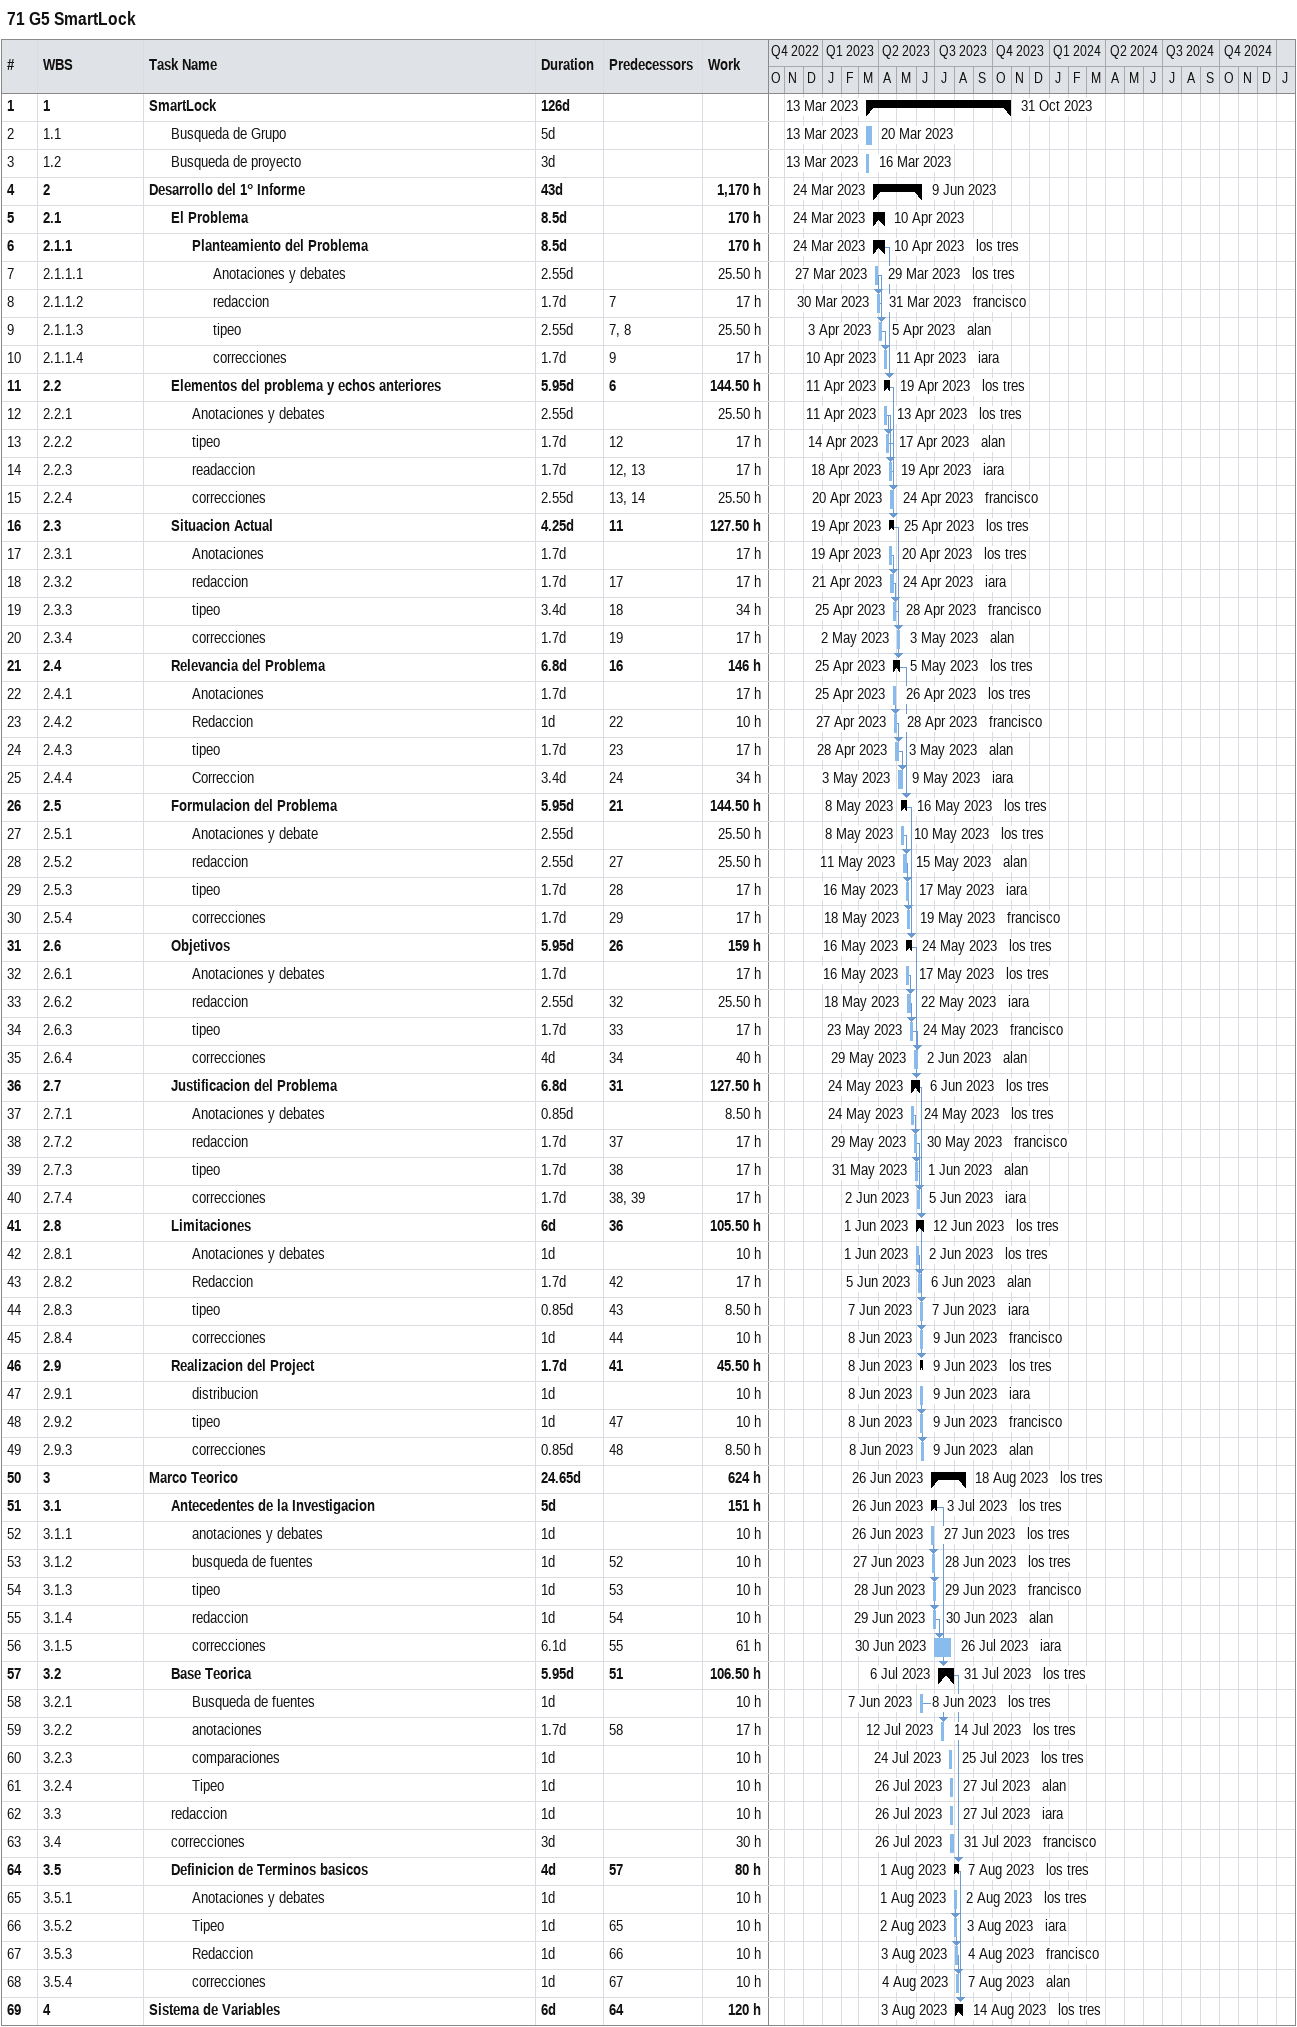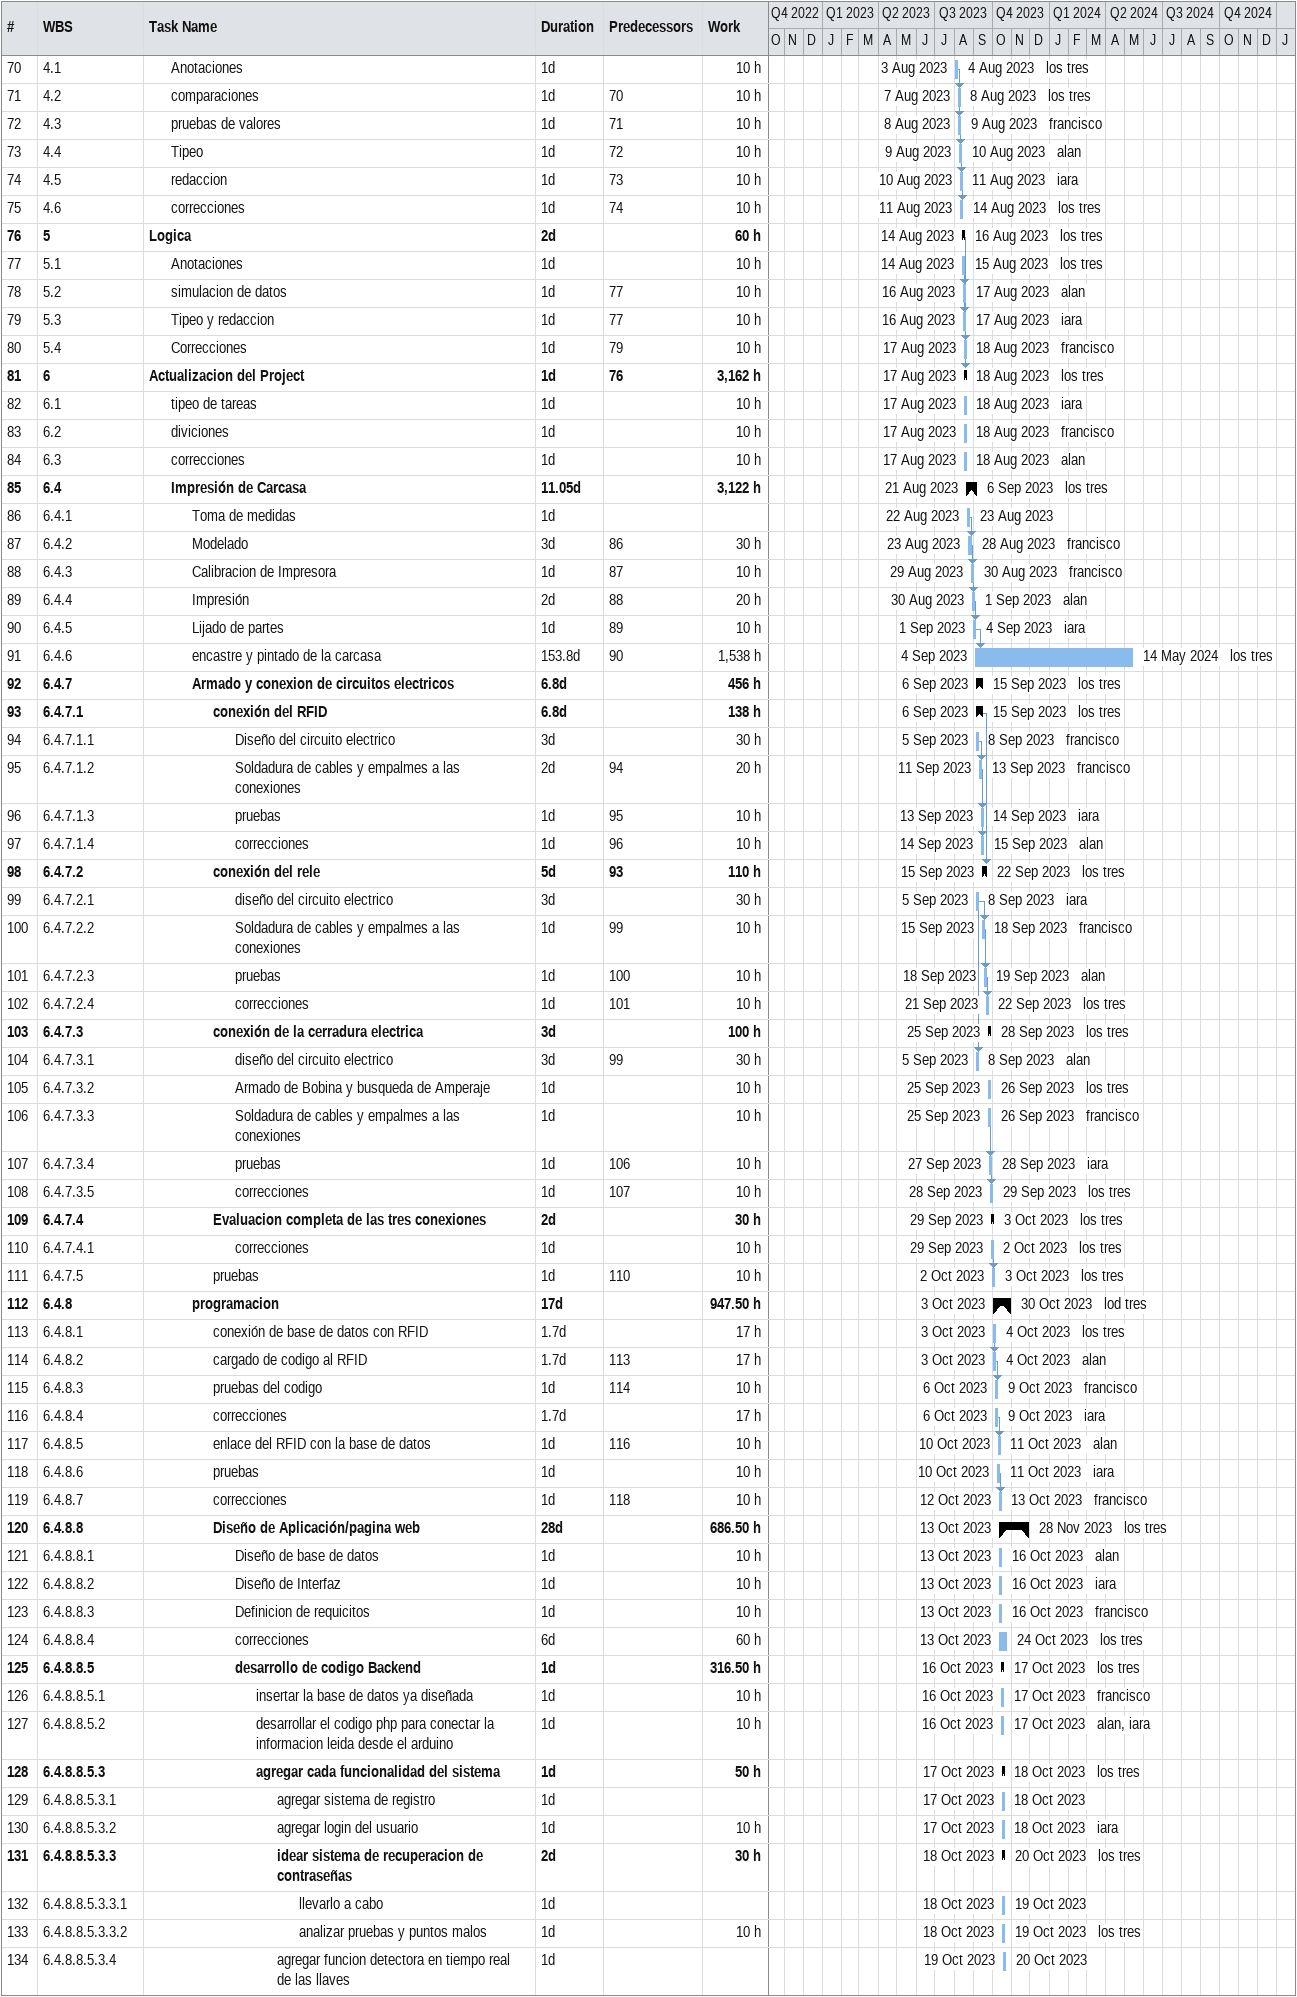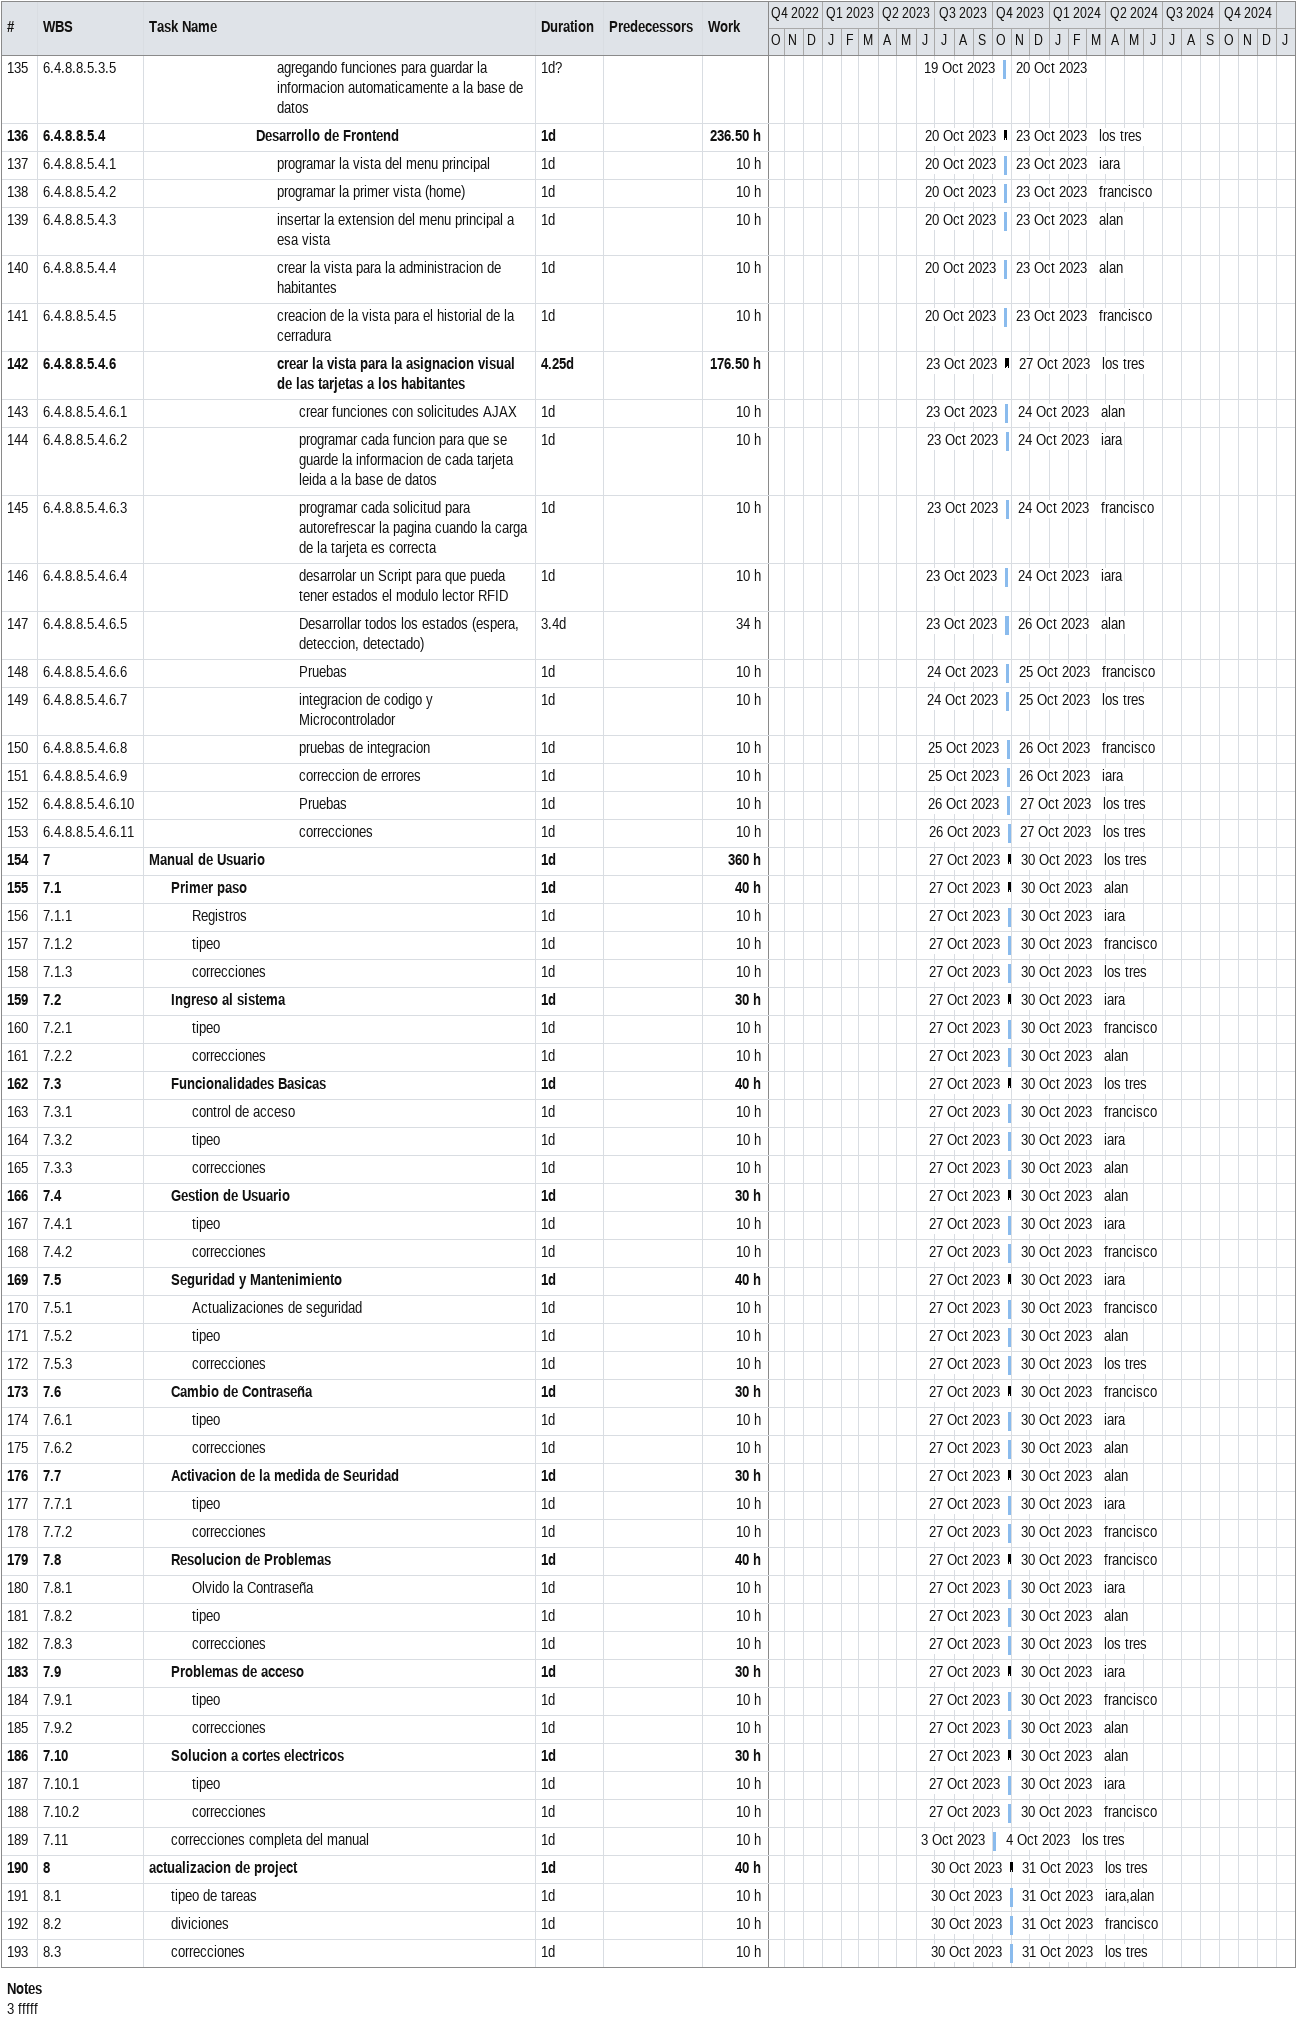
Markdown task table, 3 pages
71 G5 SmartLock

| ID | WBS | Task | Duration | Start | Finish | Predecessors | Resources | Work (h) |
|---|---|---|---|---|---|---|---|---|
| 1 | 1 | **SmartLock** | 126d | 2023-03-13 | 2023-10-31 |  |  |  |
| 2 | 1.1 | Busqueda de Grupo | 5d | 2023-03-13 | 2023-03-20 |  |  |  |
| 3 | 1.2 | Busqueda de proyecto | 3d | 2023-03-13 | 2023-03-16 |  |  |  |
| 4 | 2 | **Desarrollo del 1° Informe** | 43d | 2023-03-24 | 2023-06-09 |  |  | 1170 |
| 5 | 2.1 | **El Problema** | 8.5d | 2023-03-24 | 2023-04-10 |  |  | 170 |
| 6 | 2.1.1 | **Planteamiento del Problema** | 8.5d | 2023-03-24 | 2023-04-10 |  | los tres | 170 |
| 7 | 2.1.1.1 | Anotaciones y debates | 2.55d | 2023-03-27 | 2023-03-29 |  | los tres | 25.50 |
| 8 | 2.1.1.2 | redaccion | 1.7d | 2023-03-30 | 2023-03-31 | 7 | francisco | 17 |
| 9 | 2.1.1.3 | tipeo | 2.55d | 2023-04-03 | 2023-04-05 | 7, 8 | alan | 25.50 |
| 10 | 2.1.1.4 | correcciones | 1.7d | 2023-04-10 | 2023-04-11 | 9 | iara | 17 |
| 11 | 2.2 | **Elementos del problema y echos anteriores** | 5.95d | 2023-04-11 | 2023-04-19 | 6 | los tres | 144.50 |
| 12 | 2.2.1 | Anotaciones y debates | 2.55d | 2023-04-11 | 2023-04-13 |  | los tres | 25.50 |
| 13 | 2.2.2 | tipeo | 1.7d | 2023-04-14 | 2023-04-17 | 12 | alan | 17 |
| 14 | 2.2.3 | readaccion | 1.7d | 2023-04-18 | 2023-04-19 | 12, 13 | iara | 17 |
| 15 | 2.2.4 | correcciones | 2.55d | 2023-04-20 | 2023-04-24 | 13, 14 | francisco | 25.50 |
| 16 | 2.3 | **Situacion Actual** | 4.25d | 2023-04-19 | 2023-04-25 | 11 | los tres | 127.50 |
| 17 | 2.3.1 | Anotaciones | 1.7d | 2023-04-19 | 2023-04-20 |  | los tres | 17 |
| 18 | 2.3.2 | redaccion | 1.7d | 2023-04-21 | 2023-04-24 | 17 | iara | 17 |
| 19 | 2.3.3 | tipeo | 3.4d | 2023-04-25 | 2023-04-28 | 18 | francisco | 34 |
| 20 | 2.3.4 | correcciones | 1.7d | 2023-05-02 | 2023-05-03 | 19 | alan | 17 |
| 21 | 2.4 | **Relevancia del Problema** | 6.8d | 2023-04-25 | 2023-05-05 | 16 | los tres | 146 |
| 22 | 2.4.1 | Anotaciones | 1.7d | 2023-04-25 | 2023-04-26 |  | los tres | 17 |
| 23 | 2.4.2 | Redaccion | 1d | 2023-04-27 | 2023-04-28 | 22 | francisco | 10 |
| 24 | 2.4.3 | tipeo | 1.7d | 2023-04-28 | 2023-05-03 | 23 | alan | 17 |
| 25 | 2.4.4 | Correccion | 3.4d | 2023-05-03 | 2023-05-09 | 24 | iara | 34 |
| 26 | 2.5 | **Formulacion del Problema** | 5.95d | 2023-05-08 | 2023-05-16 | 21 | los tres | 144.50 |
| 27 | 2.5.1 | Anotaciones y debate | 2.55d | 2023-05-08 | 2023-05-10 |  | los tres | 25.50 |
| 28 | 2.5.2 | redaccion | 2.55d | 2023-05-11 | 2023-05-15 | 27 | alan | 25.50 |
| 29 | 2.5.3 | tipeo | 1.7d | 2023-05-16 | 2023-05-17 | 28 | iara | 17 |
| 30 | 2.5.4 | correcciones | 1.7d | 2023-05-18 | 2023-05-19 | 29 | francisco | 17 |
| 31 | 2.6 | **Objetivos** | 5.95d | 2023-05-16 | 2023-05-24 | 26 | los tres | 159 |
| 32 | 2.6.1 | Anotaciones y debates | 1.7d | 2023-05-16 | 2023-05-17 |  | los tres | 17 |
| 33 | 2.6.2 | redaccion | 2.55d | 2023-05-18 | 2023-05-22 | 32 | iara | 25.50 |
| 34 | 2.6.3 | tipeo | 1.7d | 2023-05-23 | 2023-05-24 | 33 | francisco | 17 |
| 35 | 2.6.4 | correcciones | 4d | 2023-05-29 | 2023-06-02 | 34 | alan | 40 |
| 36 | 2.7 | **Justificacion del Problema** | 6.8d | 2023-05-24 | 2023-06-06 | 31 | los tres | 127.50 |
| 37 | 2.7.1 | Anotaciones y debates | 0.85d | 2023-05-24 | 2023-05-24 |  | los tres | 8.50 |
| 38 | 2.7.2 | redaccion | 1.7d | 2023-05-29 | 2023-05-30 | 37 | francisco | 17 |
| 39 | 2.7.3 | tipeo | 1.7d | 2023-05-31 | 2023-06-01 | 38 | alan | 17 |
| 40 | 2.7.4 | correcciones | 1.7d | 2023-06-02 | 2023-06-05 | 38, 39 | iara | 17 |
| 41 | 2.8 | **Limitaciones** | 6d | 2023-06-01 | 2023-06-12 | 36 | los tres | 105.50 |
| 42 | 2.8.1 | Anotaciones y debates | 1d | 2023-06-01 | 2023-06-02 |  | los tres | 10 |
| 43 | 2.8.2 | Redaccion | 1.7d | 2023-06-05 | 2023-06-06 | 42 | alan | 17 |
| 44 | 2.8.3 | tipeo | 0.85d | 2023-06-07 | 2023-06-07 | 43 | iara | 8.50 |
| 45 | 2.8.4 | correcciones | 1d | 2023-06-08 | 2023-06-09 | 44 | francisco | 10 |
| 46 | 2.9 | **Realizacion del Project** | 1.7d | 2023-06-08 | 2023-06-09 | 41 | los tres | 45.50 |
| 47 | 2.9.1 | distribucion | 1d | 2023-06-08 | 2023-06-09 |  | iara | 10 |
| 48 | 2.9.2 | tipeo | 1d | 2023-06-08 | 2023-06-09 | 47 | francisco | 10 |
| 49 | 2.9.3 | correcciones | 0.85d | 2023-06-08 | 2023-06-09 | 48 | alan | 8.50 |
| 50 | 3 | **Marco Teorico** | 24.65d | 2023-06-26 | 2023-08-18 |  | los tres | 624 |
| 51 | 3.1 | **Antecedentes de la Investigacion** | 5d | 2023-06-26 | 2023-07-03 |  | los tres | 151 |
| 52 | 3.1.1 | anotaciones y debates | 1d | 2023-06-26 | 2023-06-27 |  | los tres | 10 |
| 53 | 3.1.2 | busqueda de fuentes | 1d | 2023-06-27 | 2023-06-28 | 52 | los tres | 10 |
| 54 | 3.1.3 | tipeo | 1d | 2023-06-28 | 2023-06-29 | 53 | francisco | 10 |
| 55 | 3.1.4 | redaccion | 1d | 2023-06-29 | 2023-06-30 | 54 | alan | 10 |
| 56 | 3.1.5 | correcciones | 6.1d | 2023-06-30 | 2023-07-26 | 55 | iara | 61 |
| 57 | 3.2 | **Base Teorica** | 5.95d | 2023-07-06 | 2023-07-31 | 51 | los tres | 106.50 |
| 58 | 3.2.1 | Busqueda de fuentes | 1d | 2023-06-07 | 2023-06-08 |  | los tres | 10 |
| 59 | 3.2.2 | anotaciones | 1.7d | 2023-07-12 | 2023-07-14 | 58 | los tres | 17 |
| 60 | 3.2.3 | comparaciones | 1d | 2023-07-24 | 2023-07-25 |  | los tres | 10 |
| 61 | 3.2.4 | Tipeo | 1d | 2023-07-26 | 2023-07-27 |  | alan | 10 |
| 62 | 3.3 | redaccion | 1d | 2023-07-26 | 2023-07-27 |  | iara | 10 |
| 63 | 3.4 | correcciones | 3d | 2023-07-26 | 2023-07-31 |  | francisco | 30 |
| 64 | 3.5 | **Definicion de Terminos basicos** | 4d | 2023-08-01 | 2023-08-07 | 57 | los tres | 80 |
| 65 | 3.5.1 | Anotaciones y debates | 1d | 2023-08-01 | 2023-08-02 |  | los tres | 10 |
| 66 | 3.5.2 | Tipeo | 1d | 2023-08-02 | 2023-08-03 | 65 | iara | 10 |
| 67 | 3.5.3 | Redaccion | 1d | 2023-08-03 | 2023-08-04 | 66 | francisco | 10 |
| 68 | 3.5.4 | correcciones | 1d | 2023-08-04 | 2023-08-07 | 67 | alan | 10 |
| 69 | 4 | **Sistema de Variables** | 6d | 2023-08-03 | 2023-08-14 | 64 | los tres | 120 |
| 70 | 4.1 | Anotaciones | 1d | 2023-08-03 | 2023-08-04 |  | los tres | 10 |
| 71 | 4.2 | comparaciones | 1d | 2023-08-07 | 2023-08-08 | 70 | los tres | 10 |
| 72 | 4.3 | pruebas de valores | 1d | 2023-08-08 | 2023-08-09 | 71 | francisco | 10 |
| 73 | 4.4 | Tipeo | 1d | 2023-08-09 | 2023-08-10 | 72 | alan | 10 |
| 74 | 4.5 | redaccion | 1d | 2023-08-10 | 2023-08-11 | 73 | iara | 10 |
| 75 | 4.6 | correcciones | 1d | 2023-08-11 | 2023-08-14 | 74 | los tres | 10 |
| 76 | 5 | **Logica** | 2d | 2023-08-14 | 2023-08-16 |  | los tres | 60 |
| 77 | 5.1 | Anotaciones | 1d | 2023-08-14 | 2023-08-15 |  | los tres | 10 |
| 78 | 5.2 | simulacion de datos | 1d | 2023-08-16 | 2023-08-17 | 77 | alan | 10 |
| 79 | 5.3 | Tipeo y redaccion | 1d | 2023-08-16 | 2023-08-17 | 77 | iara | 10 |
| 80 | 5.4 | Correcciones | 1d | 2023-08-17 | 2023-08-18 | 79 | francisco | 10 |
| 81 | 6 | **Actualizacion del Project** | 1d | 2023-08-17 | 2023-08-18 | 76 | los tres | 3162 |
| 82 | 6.1 | tipeo de tareas | 1d | 2023-08-17 | 2023-08-18 |  | iara | 10 |
| 83 | 6.2 | diviciones | 1d | 2023-08-17 | 2023-08-18 |  | francisco | 10 |
| 84 | 6.3 | correcciones | 1d | 2023-08-17 | 2023-08-18 |  | alan | 10 |
| 85 | 6.4 | **Impresión de Carcasa** | 11.05d | 2023-08-21 | 2023-09-06 |  | los tres | 3122 |
| 86 | 6.4.1 | Toma de medidas | 1d | 2023-08-22 | 2023-08-23 |  |  |  |
| 87 | 6.4.2 | Modelado | 3d | 2023-08-23 | 2023-08-28 | 86 | francisco | 30 |
| 88 | 6.4.3 | Calibracion de Impresora | 1d | 2023-08-29 | 2023-08-30 | 87 | francisco | 10 |
| 89 | 6.4.4 | Impresión | 2d | 2023-08-30 | 2023-09-01 | 88 | alan | 20 |
| 90 | 6.4.5 | Lijado de partes | 1d | 2023-09-01 | 2023-09-04 | 89 | iara | 10 |
| 91 | 6.4.6 | encastre y pintado de la carcasa | 153.8d | 2023-09-04 | 2024-05-14 | 90 | los tres | 1538 |
| 92 | 6.4.7 | **Armado y conexion de circuitos electricos** | 6.8d | 2023-09-06 | 2023-09-15 |  | los tres | 456 |
| 93 | 6.4.7.1 | **conexión del RFID** | 6.8d | 2023-09-06 | 2023-09-15 |  | los tres | 138 |
| 94 | 6.4.7.1.1 | Diseño del circuito electrico | 3d | 2023-09-05 | 2023-09-08 |  | francisco | 30 |
| 95 | 6.4.7.1.2 | Soldadura de cables y empalmes a las conexiones | 2d | 2023-09-11 | 2023-09-13 | 94 | francisco | 20 |
| 96 | 6.4.7.1.3 | pruebas | 1d | 2023-09-13 | 2023-09-14 | 95 | iara | 10 |
| 97 | 6.4.7.1.4 | correcciones | 1d | 2023-09-14 | 2023-09-15 | 96 | alan | 10 |
| 98 | 6.4.7.2 | **conexión del rele** | 5d | 2023-09-15 | 2023-09-22 | 93 | los tres | 110 |
| 99 | 6.4.7.2.1 | diseño del circuito electrico | 3d | 2023-09-05 | 2023-09-08 |  | iara | 30 |
| 100 | 6.4.7.2.2 | Soldadura de cables y empalmes a las conexiones | 1d | 2023-09-15 | 2023-09-18 | 99 | francisco | 10 |
| 101 | 6.4.7.2.3 | pruebas | 1d | 2023-09-18 | 2023-09-19 | 100 | alan | 10 |
| 102 | 6.4.7.2.4 | correcciones | 1d | 2023-09-21 | 2023-09-22 | 101 | los tres | 10 |
| 103 | 6.4.7.3 | **conexión de la cerradura electrica** | 3d | 2023-09-25 | 2023-09-28 |  | los tres | 100 |
| 104 | 6.4.7.3.1 | diseño del circuito electrico | 3d | 2023-09-05 | 2023-09-08 | 99 | alan | 30 |
| 105 | 6.4.7.3.2 | Armado de Bobina y busqueda de Amperaje | 1d | 2023-09-25 | 2023-09-26 |  | los tres | 10 |
| 106 | 6.4.7.3.3 | Soldadura de cables y empalmes a las conexiones | 1d | 2023-09-25 | 2023-09-26 |  | francisco | 10 |
| 107 | 6.4.7.3.4 | pruebas | 1d | 2023-09-27 | 2023-09-28 | 106 | iara | 10 |
| 108 | 6.4.7.3.5 | correcciones | 1d | 2023-09-28 | 2023-09-29 | 107 | los tres | 10 |
| 109 | 6.4.7.4 | **Evaluacion completa de las tres conexiones** | 2d | 2023-09-29 | 2023-10-03 |  | los tres | 30 |
| 110 | 6.4.7.4.1 | correcciones | 1d | 2023-09-29 | 2023-10-02 |  | los tres | 10 |
| 111 | 6.4.7.5 | pruebas | 1d | 2023-10-02 | 2023-10-03 | 110 | los tres | 10 |
| 112 | 6.4.8 | **programacion** | 17d | 2023-10-03 | 2023-10-30 |  | lod tres | 947.50 |
| 113 | 6.4.8.1 | conexión de base de datos con RFID | 1.7d | 2023-10-03 | 2023-10-04 |  | los tres | 17 |
| 114 | 6.4.8.2 | cargado de codigo al RFID | 1.7d | 2023-10-03 | 2023-10-04 | 113 | alan | 17 |
| 115 | 6.4.8.3 | pruebas del codigo | 1d | 2023-10-06 | 2023-10-09 | 114 | francisco | 10 |
| 116 | 6.4.8.4 | correcciones | 1.7d | 2023-10-06 | 2023-10-09 |  | iara | 17 |
| 117 | 6.4.8.5 | enlace del RFID con la base de datos | 1d | 2023-10-10 | 2023-10-11 | 116 | alan | 10 |
| 118 | 6.4.8.6 | pruebas | 1d | 2023-10-10 | 2023-10-11 |  | iara | 10 |
| 119 | 6.4.8.7 | correcciones | 1d | 2023-10-12 | 2023-10-13 | 118 | francisco | 10 |
| 120 | 6.4.8.8 | **Diseño de Aplicación/pagina web** | 28d | 2023-10-13 | 2023-11-28 |  | los tres | 686.50 |
| 121 | 6.4.8.8.1 | Diseño de base de datos | 1d | 2023-10-13 | 2023-10-16 |  | alan | 10 |
| 122 | 6.4.8.8.2 | Diseño de Interfaz | 1d | 2023-10-13 | 2023-10-16 |  | iara | 10 |
| 123 | 6.4.8.8.3 | Definicion de requicitos | 1d | 2023-10-13 | 2023-10-16 |  | francisco | 10 |
| 124 | 6.4.8.8.4 | correcciones | 6d | 2023-10-13 | 2023-10-24 |  | los tres | 60 |
| 125 | 6.4.8.8.5 | **desarrollo de codigo Backend** | 1d | 2023-10-16 | 2023-10-17 |  | los tres | 316.50 |
| 126 | 6.4.8.8.5.1 | insertar la base de datos ya diseñada | 1d | 2023-10-16 | 2023-10-17 |  | francisco | 10 |
| 127 | 6.4.8.8.5.2 | desarrollar el codigo php para conectar la informacion leida desde el arduino | 1d | 2023-10-16 | 2023-10-17 |  | alan, iara | 10 |
| 128 | 6.4.8.8.5.3 | **agregar cada funcionalidad del sistema** | 1d | 2023-10-17 | 2023-10-18 |  | los tres | 50 |
| 129 | 6.4.8.8.5.3.1 | agregar sistema de registro | 1d | 2023-10-17 | 2023-10-18 |  |  |  |
| 130 | 6.4.8.8.5.3.2 | agregar login del usuario | 1d | 2023-10-17 | 2023-10-18 |  | iara | 10 |
| 131 | 6.4.8.8.5.3.3 | **idear sistema de recuperacion de contraseñas** | 2d | 2023-10-18 | 2023-10-20 |  | los tres | 30 |
| 132 | 6.4.8.8.5.3.3.1 | llevarlo a cabo | 1d | 2023-10-18 | 2023-10-19 |  |  |  |
| 133 | 6.4.8.8.5.3.3.2 | analizar pruebas y puntos malos | 1d | 2023-10-18 | 2023-10-19 |  | los tres | 10 |
| 134 | 6.4.8.8.5.3.4 | agregar funcion detectora en tiempo real de las llaves | 1d | 2023-10-19 | 2023-10-20 |  |  |  |
| 135 | 6.4.8.8.5.3.5 | agregando funciones para guardar la informacion automaticamente a la base de datos | 1d? | 2023-10-19 | 2023-10-20 |  |  |  |
| 136 | 6.4.8.8.5.4 | **Desarrollo de Frontend** | 1d | 2023-10-20 | 2023-10-23 |  | los tres | 236.50 |
| 137 | 6.4.8.8.5.4.1 | programar la vista del menu principal | 1d | 2023-10-20 | 2023-10-23 |  | iara | 10 |
| 138 | 6.4.8.8.5.4.2 | programar la primer vista (home) | 1d | 2023-10-20 | 2023-10-23 |  | francisco | 10 |
| 139 | 6.4.8.8.5.4.3 | insertar la extension del menu principal a esa vista | 1d | 2023-10-20 | 2023-10-23 |  | alan | 10 |
| 140 | 6.4.8.8.5.4.4 | crear la vista para la administracion de habitantes | 1d | 2023-10-20 | 2023-10-23 |  | alan | 10 |
| 141 | 6.4.8.8.5.4.5 | creacion de la vista para el historial de la cerradura | 1d | 2023-10-20 | 2023-10-23 |  | francisco | 10 |
| 142 | 6.4.8.8.5.4.6 | **crear la vista para la asignacion visual de las tarjetas a los habitantes** | 4.25d | 2023-10-23 | 2023-10-27 |  | los tres | 176.50 |
| 143 | 6.4.8.8.5.4.6.1 | crear funciones con solicitudes AJAX | 1d | 2023-10-23 | 2023-10-24 |  | alan | 10 |
| 144 | 6.4.8.8.5.4.6.2 | programar cada funcion para que se guarde la informacion de cada tarjeta leida a la base de datos | 1d | 2023-10-23 | 2023-10-24 |  | iara | 10 |
| 145 | 6.4.8.8.5.4.6.3 | programar cada solicitud para autorefrescar la pagina cuando la carga de la tarjeta es correcta | 1d | 2023-10-23 | 2023-10-24 |  | francisco | 10 |
| 146 | 6.4.8.8.5.4.6.4 | desarrolar un Script para que pueda tener estados el modulo lector RFID | 1d | 2023-10-23 | 2023-10-24 |  | iara | 10 |
| 147 | 6.4.8.8.5.4.6.5 | Desarrollar todos los estados (espera, deteccion, detectado) | 3.4d | 2023-10-23 | 2023-10-26 |  | alan | 34 |
| 148 | 6.4.8.8.5.4.6.6 | Pruebas | 1d | 2023-10-24 | 2023-10-25 |  | francisco | 10 |
| 149 | 6.4.8.8.5.4.6.7 | integracion de codigo y Microcontrolador | 1d | 2023-10-24 | 2023-10-25 |  | los tres | 10 |
| 150 | 6.4.8.8.5.4.6.8 | pruebas de integracion | 1d | 2023-10-25 | 2023-10-26 |  | francisco | 10 |
| 151 | 6.4.8.8.5.4.6.9 | correccion de errores | 1d | 2023-10-25 | 2023-10-26 |  | iara | 10 |
| 152 | 6.4.8.8.5.4.6.10 | Pruebas | 1d | 2023-10-26 | 2023-10-27 |  | los tres | 10 |
| 153 | 6.4.8.8.5.4.6.11 | correcciones | 1d | 2023-10-26 | 2023-10-27 |  | los tres | 10 |
| 154 | 7 | **Manual de Usuario** | 1d | 2023-10-27 | 2023-10-30 |  | los tres | 360 |
| 155 | 7.1 | **Primer paso** | 1d | 2023-10-27 | 2023-10-30 |  | alan | 40 |
| 156 | 7.1.1 | Registros | 1d | 2023-10-27 | 2023-10-30 |  | iara | 10 |
| 157 | 7.1.2 | tipeo | 1d | 2023-10-27 | 2023-10-30 |  | francisco | 10 |
| 158 | 7.1.3 | correcciones | 1d | 2023-10-27 | 2023-10-30 |  | los tres | 10 |
| 159 | 7.2 | **Ingreso al sistema** | 1d | 2023-10-27 | 2023-10-30 |  | iara | 30 |
| 160 | 7.2.1 | tipeo | 1d | 2023-10-27 | 2023-10-30 |  | francisco | 10 |
| 161 | 7.2.2 | correcciones | 1d | 2023-10-27 | 2023-10-30 |  | alan | 10 |
| 162 | 7.3 | **Funcionalidades Basicas** | 1d | 2023-10-27 | 2023-10-30 |  | los tres | 40 |
| 163 | 7.3.1 | control de acceso | 1d | 2023-10-27 | 2023-10-30 |  | francisco | 10 |
| 164 | 7.3.2 | tipeo | 1d | 2023-10-27 | 2023-10-30 |  | iara | 10 |
| 165 | 7.3.3 | correcciones | 1d | 2023-10-27 | 2023-10-30 |  | alan | 10 |
| 166 | 7.4 | **Gestion de Usuario** | 1d | 2023-10-27 | 2023-10-30 |  | alan | 30 |
| 167 | 7.4.1 | tipeo | 1d | 2023-10-27 | 2023-10-30 |  | iara | 10 |
| 168 | 7.4.2 | correcciones | 1d | 2023-10-27 | 2023-10-30 |  | francisco | 10 |
| 169 | 7.5 | **Seguridad y Mantenimiento** | 1d | 2023-10-27 | 2023-10-30 |  | iara | 40 |
| 170 | 7.5.1 | Actualizaciones de seguridad | 1d | 2023-10-27 | 2023-10-30 |  | francisco | 10 |
| 171 | 7.5.2 | tipeo | 1d | 2023-10-27 | 2023-10-30 |  | alan | 10 |
| 172 | 7.5.3 | correcciones | 1d | 2023-10-27 | 2023-10-30 |  | los tres | 10 |
| 173 | 7.6 | **Cambio de Contraseña** | 1d | 2023-10-27 | 2023-10-30 |  | francisco | 30 |
| 174 | 7.6.1 | tipeo | 1d | 2023-10-27 | 2023-10-30 |  | iara | 10 |
| 175 | 7.6.2 | correcciones | 1d | 2023-10-27 | 2023-10-30 |  | alan | 10 |
| 176 | 7.7 | **Activacion de la medida de Seuridad** | 1d | 2023-10-27 | 2023-10-30 |  | alan | 30 |
| 177 | 7.7.1 | tipeo | 1d | 2023-10-27 | 2023-10-30 |  | iara | 10 |
| 178 | 7.7.2 | correcciones | 1d | 2023-10-27 | 2023-10-30 |  | francisco | 10 |
| 179 | 7.8 | **Resolucion de Problemas** | 1d | 2023-10-27 | 2023-10-30 |  | francisco | 40 |
| 180 | 7.8.1 | Olvido la Contraseña | 1d | 2023-10-27 | 2023-10-30 |  | iara | 10 |
| 181 | 7.8.2 | tipeo | 1d | 2023-10-27 | 2023-10-30 |  | alan | 10 |
| 182 | 7.8.3 | correcciones | 1d | 2023-10-27 | 2023-10-30 |  | los tres | 10 |
| 183 | 7.9 | **Problemas de acceso** | 1d | 2023-10-27 | 2023-10-30 |  | iara | 30 |
| 184 | 7.9.1 | tipeo | 1d | 2023-10-27 | 2023-10-30 |  | francisco | 10 |
| 185 | 7.9.2 | correcciones | 1d | 2023-10-27 | 2023-10-30 |  | alan | 10 |
| 186 | 7.10 | **Solucion a cortes electricos** | 1d | 2023-10-27 | 2023-10-30 |  | alan | 30 |
| 187 | 7.10.1 | tipeo | 1d | 2023-10-27 | 2023-10-30 |  | iara | 10 |
| 188 | 7.10.2 | correcciones | 1d | 2023-10-27 | 2023-10-30 |  | francisco | 10 |
| 189 | 7.11 | correcciones completa del manual | 1d | 2023-10-03 | 2023-10-04 |  | los tres | 10 |
| 190 | 8 | **actualizacion de project** | 1d | 2023-10-30 | 2023-10-31 |  | los tres | 40 |
| 191 | 8.1 | tipeo de tareas | 1d | 2023-10-30 | 2023-10-31 |  | iara,alan | 10 |
| 192 | 8.2 | diviciones | 1d | 2023-10-30 | 2023-10-31 |  | francisco | 10 |
| 193 | 8.3 | correcciones | 1d | 2023-10-30 | 2023-10-31 |  | los tres | 10 |

Notes
- 3: fffff
